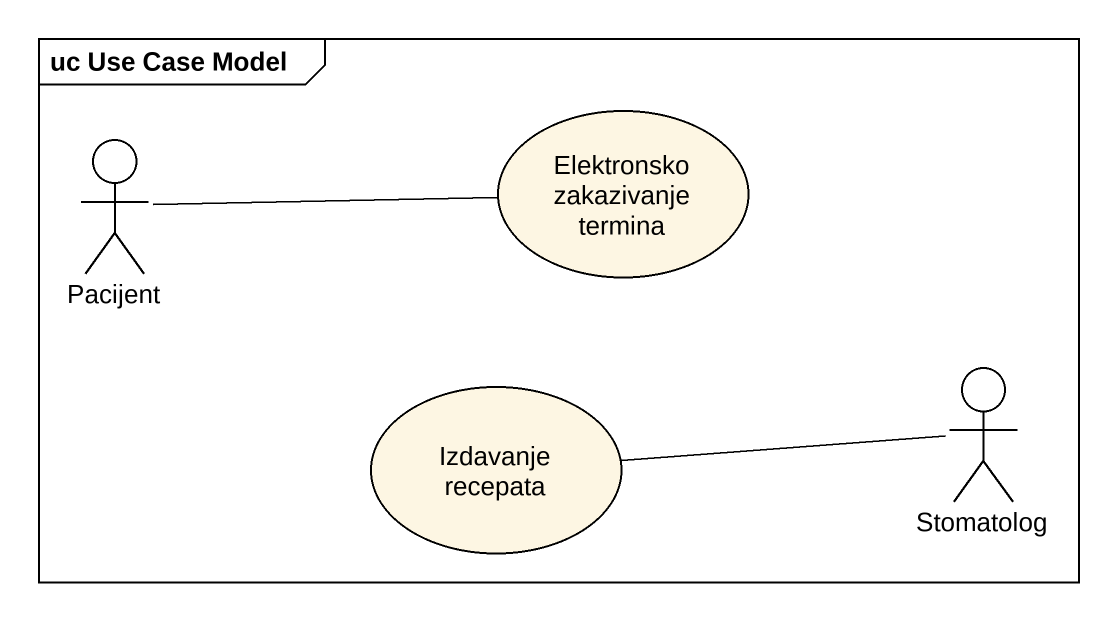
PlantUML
@startuml
mainframe uc Use Case Model
actor Pacijent
usecase "Elektronsko zakazivanje termina" as Elektronsko_zakazivanje
actor Stomatolog
usecase "Izdavanje recepata" as Izdavanje_recepata
Pacijent -right- Elektronsko_zakazivanje
Stomatolog -left- Izdavanje_recepata
@enduml
